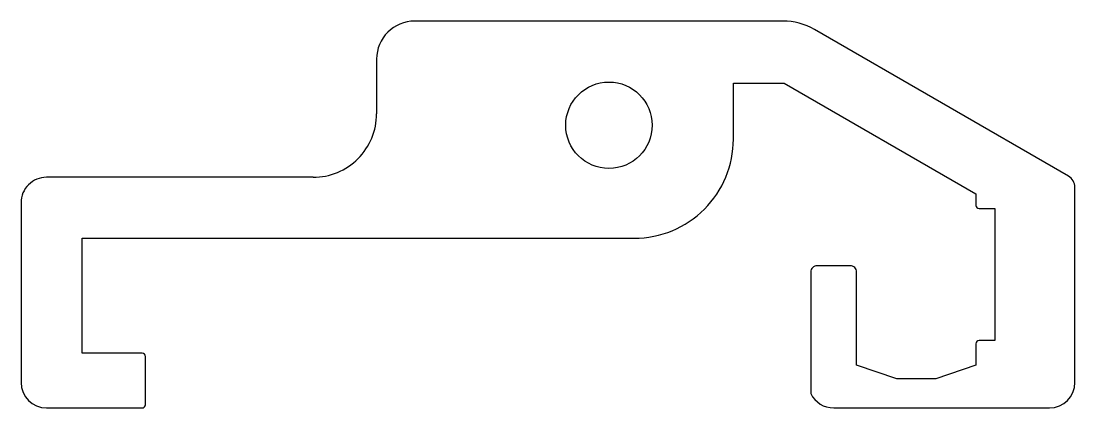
# Model space of a CAD drawing. Extents: x 1325.1 to 1408.1, y 1828 to 1858.4.
import ezdxf

# ---------------------------------------------------------------- set-up
doc = ezdxf.new("R2010")
doc.units = 0
doc.layers.get('0').update_dxf_attribs({"linetype": 'CONTINUOUS'})

msp = doc.modelspace()

# ---------------------------------------------------------------- linework, layer by layer
for p, q in [((1385.097, 1858.436), (1356.097, 1858.436)), ((1407.597, 1846.22), (1387.597, 1857.766)), ((1353.097, 1855.436), (1353.097, 1851.139)), ((1381.197, 1853.536), (1385.204, 1853.536)), ((1381.197, 1849.139), (1381.197, 1853.536)), ((1385.204, 1853.536), (1400.297, 1844.822)), ((1348.1, 1846.136), (1327.097, 1846.136)), ((1408.097, 1829.976), (1408.097, 1845.353)), ((1400.297, 1844.822), (1400.297, 1843.926)), ((1325.097, 1844.133), (1325.097, 1829.973)), ((1400.547, 1843.676), (1401.797, 1843.676)), ((1401.797, 1843.676), (1401.797, 1833.276)), ((1329.897, 1832.276), (1329.897, 1841.336)), ((1329.897, 1841.336), (1373.397, 1841.336)), ((1387.297, 1838.675), (1387.297, 1829.104)), ((1390.397, 1839.176), (1387.797, 1839.176)), ((1390.897, 1831.332), (1390.897, 1838.676)), ((1400.297, 1833.026), (1400.297, 1831.332)), ((1401.797, 1833.276), (1400.547, 1833.276)), ((1334.647, 1832.276), (1329.897, 1832.276)), ((1334.897, 1828.226), (1334.897, 1832.026)), ((1394.065, 1830.276), (1390.897, 1831.332)), ((1400.297, 1831.332), (1397.13, 1830.276)), ((1397.13, 1830.276), (1394.065, 1830.276)), ((1327.098, 1827.976), (1334.647, 1827.976)), ((1389.098, 1827.976), (1406.098, 1827.976))]:
    msp.add_line(p, q)
msp.add_circle((1371.397, 1850.236), 3.4)
for centre, radius, start, end in [((1356.097, 1855.436), 3, 90, 180), ((1385.097, 1853.436), 5, 60, 90), ((1348.097, 1851.136), 5, 270.03114, 0.03752), ((1373.397, 1849.136), 7.8, 270, 0.01785), ((1327.097, 1844.136), 2, 90, 180.07662), ((1407.097, 1845.353), 1, 0, 60.04703), ((1400.547, 1843.926), 0.25, 180, 270), ((1387.797, 1838.676), 0.5, 90.06456, 180.07559), ((1390.397, 1838.676), 0.5, 0.03483, 90.06456), ((1400.547, 1833.026), 0.25, 90, 180), ((1334.647, 1832.026), 0.25, 0, 90), ((1327.097, 1829.976), 2, 180.07662, 270.00883), ((1406.097, 1829.976), 2, 270.00883, 360), ((1389.097, 1829.976), 2, 205.84196, 270.00883), ((1334.647, 1828.226), 0.25, 270, 360)]:
    msp.add_arc(centre, radius, start, end)

doc.saveas('drawing.dxf')
